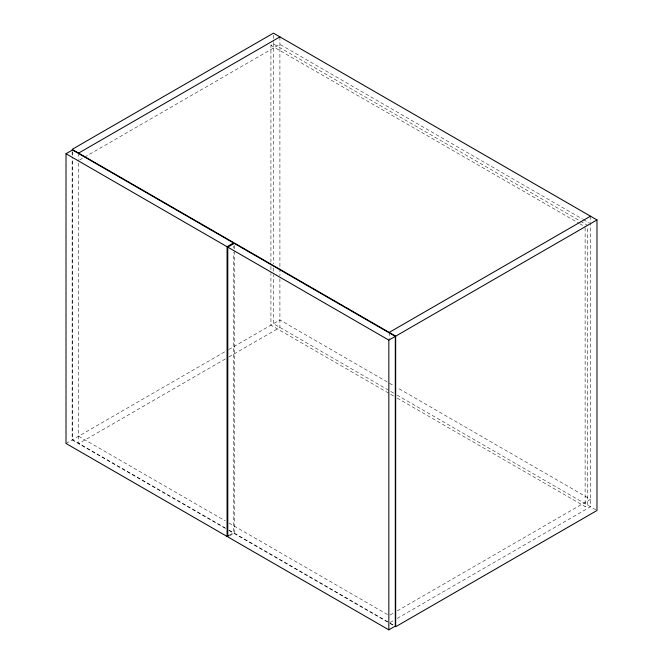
<?xml version="1.0" encoding="UTF-8"?>
<svg xmlns="http://www.w3.org/2000/svg" width="663" height="663" viewBox="0 0 663 663"><rect width="100%" height="100%" fill="white"/><g stroke="black" fill="none" stroke-linecap="round" stroke-linejoin="round"><path stroke-width="0.5" stroke-dasharray="3.31 2.49" d="M270.927 262.2L270.927 45.399L273.446 43.94L587.633 225.337M79.494 160.065L279.91 44.355L582.454 219.03M66.018 443.472L225.337 351.489M228.71 349.55L279.91 319.98L393.59 385.617M225.337 358.965L78.599 443.68L78.599 160.347M228.917 356.901L279.91 327.456L279.91 276.786M229.497 535.049L233.542 532.72L233.542 252.296M229.406 535.936L234.263 533.135L393.515 625.085M390.093 615.015L393.673 612.943M397.253 610.88L590.509 499.305L397.17 387.681M397.137 398.04L585.114 506.565L587.633 505.115L587.633 226.373M390.093 622.482L393.673 620.419M397.253 618.355L590.509 506.772L590.509 223.448M583.349 219.544L589.614 223.158M270.927 45.399L578.849 223.174M579.744 223.688L585.114 226.787M393.59 393.084L273.446 323.718L273.446 275.12M396.971 395.04L596.982 510.51M393.557 395.977L270.927 325.168L270.927 273.554M78.599 436.213L225.395 520.961M228.975 523.024L388.303 615.015M225.486 528.071L72.491 439.735L72.491 159.311M229.066 530.135L233.542 532.72M225.395 528.428L72.134 439.942L72.134 158.681M228.975 530.499L388.303 622.482M390.01 623.469L395.67 626.734M590.509 216.204L590.509 222.412M585.114 227.823L585.114 506.565M389.198 332.428L389.198 338.636M279.91 36.888L279.91 267.479M279.91 268.515L279.91 275.75M273.446 35.222L273.446 41.421M273.446 42.457L273.446 263.841M273.446 267.877L273.446 274.167M270.927 266.327L270.927 272.518M234.263 245.467L234.263 533.135M233.542 246.081L233.542 248.153M78.599 153.112L78.599 159.319M72.491 152.067L72.491 158.275M72.134 151.446L72.134 157.645"/><path stroke-width="0.99" d="M66.018 153.733L72.491 149.995L233.542 242.981L227.069 246.719L66.018 153.733L66.018 443.472L227.069 536.458L228.685 535.522M78.599 153.112L279.91 36.888M227.79 247.133L234.263 243.396L395.305 336.373L395.305 626.112L388.841 629.85L227.79 536.873L227.79 247.133L388.841 340.111L395.305 336.373M389.198 332.428L590.509 216.204M395.67 336.166L596.982 219.942L596.982 510.51L395.67 626.734L395.67 336.166L72.134 149.374L273.446 33.15L596.982 219.942M388.841 340.111L388.841 629.85M227.069 246.719L227.069 536.458"/></g></svg>
